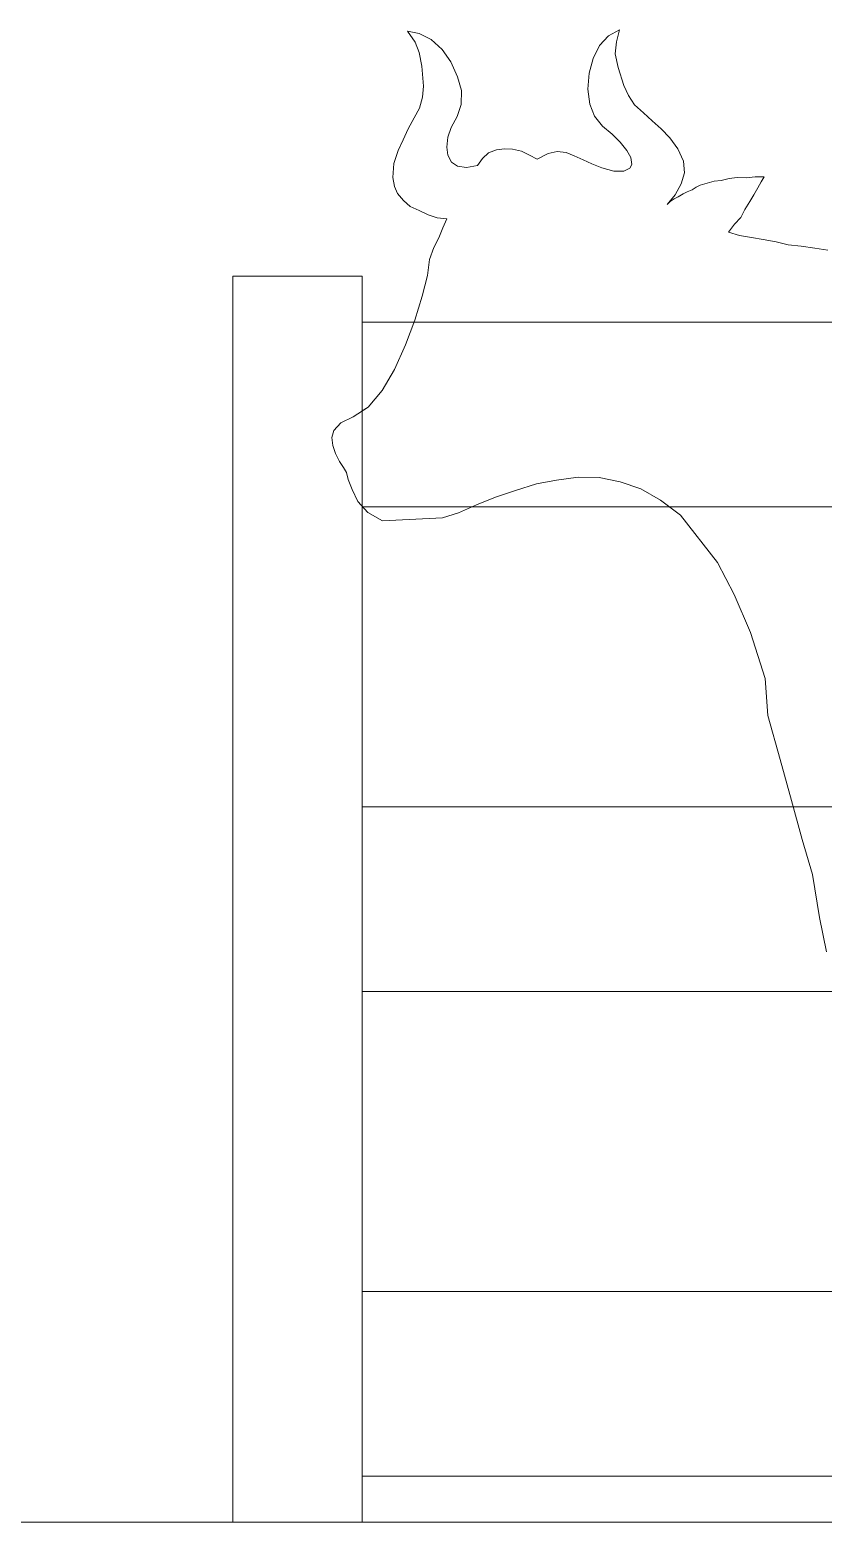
# Model space of a CAD drawing. Header units: millimetres. Extents: x 73 to 57768, y -40361 to 10065.
# Drawn here: x 31439.3 to 31525.3, y 1091.5 to 1253.1 of the extents above; entities that cross this region are included whole.
import ezdxf

# ---------------------------------------------------------------- set-up
doc = ezdxf.new("R2010")
doc.units = ezdxf.units.MM
doc.layers.add('pogled', color=7, linetype='Continuous', lineweight=5, true_color=0x8db1c3)

msp = doc.modelspace()

# ---------------------------------------------------------------- linework, layer by layer
at = {"layer": 'pogled'}
for p, q in [((31503.188, 1253.147), (31501.994, 1252.514)), ((31503.188, 1253.147), (31501.994, 1252.514)), ((31503.188, 1253.147), (31501.994, 1252.514)), ((31503.188, 1253.147), (31501.994, 1252.514)), ((31502.849, 1251.857), (31503.188, 1253.147)), ((31502.849, 1251.857), (31503.188, 1253.147)), ((31502.849, 1251.857), (31503.188, 1253.147)), ((31502.849, 1251.857), (31503.188, 1253.147)), ((31481.505, 1252.759), (31480.213, 1252.99)), ((31480.213, 1252.99), (31481.062, 1251.794)), ((31480.213, 1252.99), (31481.062, 1251.794)), ((31481.505, 1252.759), (31480.213, 1252.99)), ((31481.505, 1252.759), (31480.213, 1252.99)), ((31480.213, 1252.99), (31481.062, 1251.794)), ((31480.213, 1252.99), (31481.062, 1251.794)), ((31481.505, 1252.759), (31480.213, 1252.99)), ((31481.062, 1251.794), (31481.48, 1250.71)), ((31481.062, 1251.794), (31481.48, 1250.71)), ((31481.062, 1251.794), (31481.48, 1250.71)), ((31481.062, 1251.794), (31481.48, 1250.71)), ((31482.791, 1252.096), (31481.505, 1252.759)), ((31482.791, 1252.096), (31481.505, 1252.759)), ((31482.791, 1252.096), (31481.505, 1252.759)), ((31482.791, 1252.096), (31481.505, 1252.759)), ((31483.964, 1251.004), (31482.791, 1252.096)), ((31483.964, 1251.004), (31482.791, 1252.096)), ((31483.964, 1251.004), (31482.791, 1252.096)), ((31483.964, 1251.004), (31482.791, 1252.096)), ((31501.994, 1252.514), (31501.01, 1251.447)), ((31501.994, 1252.514), (31501.01, 1251.447)), ((31501.994, 1252.514), (31501.01, 1251.447)), ((31501.994, 1252.514), (31501.01, 1251.447)), ((31502.725, 1250.564), (31502.849, 1251.857)), ((31502.725, 1250.564), (31502.849, 1251.857)), ((31502.725, 1250.564), (31502.849, 1251.857)), ((31502.725, 1250.564), (31502.849, 1251.857)), ((31481.48, 1250.71), (31481.786, 1249.196)), ((31481.48, 1250.71), (31481.786, 1249.196)), ((31481.48, 1250.71), (31481.786, 1249.196)), ((31481.48, 1250.71), (31481.786, 1249.196)), ((31484.92, 1249.698), (31483.964, 1251.004)), ((31484.92, 1249.698), (31483.964, 1251.004)), ((31484.92, 1249.698), (31483.964, 1251.004)), ((31484.92, 1249.698), (31483.964, 1251.004)), ((31500.346, 1250.053), (31499.896, 1248.441)), ((31500.346, 1250.053), (31499.896, 1248.441)), ((31500.346, 1250.053), (31499.896, 1248.441)), ((31500.346, 1250.053), (31499.896, 1248.441)), ((31501.01, 1251.447), (31500.346, 1250.053)), ((31501.01, 1251.447), (31500.346, 1250.053)), ((31501.01, 1251.447), (31500.346, 1250.053)), ((31501.01, 1251.447), (31500.346, 1250.053)), ((31503.031, 1249.05), (31502.725, 1250.564)), ((31503.031, 1249.05), (31502.725, 1250.564)), ((31503.031, 1249.05), (31502.725, 1250.564)), ((31503.031, 1249.05), (31502.725, 1250.564)), ((31481.786, 1249.196), (31481.976, 1247.037)), ((31481.786, 1249.196), (31481.976, 1247.037)), ((31481.786, 1249.196), (31481.976, 1247.037)), ((31481.786, 1249.196), (31481.976, 1247.037)), ((31485.655, 1248.072), (31484.92, 1249.698)), ((31485.655, 1248.072), (31484.92, 1249.698)), ((31485.655, 1248.072), (31484.92, 1249.698)), ((31485.655, 1248.072), (31484.92, 1249.698)), ((31499.896, 1248.441), (31499.767, 1246.717)), ((31499.896, 1248.441), (31499.767, 1246.717)), ((31499.896, 1248.441), (31499.767, 1246.717)), ((31499.896, 1248.441), (31499.767, 1246.717)), ((31503.655, 1247.102), (31503.031, 1249.05)), ((31503.655, 1247.102), (31503.031, 1249.05)), ((31503.655, 1247.102), (31503.031, 1249.05)), ((31503.655, 1247.102), (31503.031, 1249.05)), ((31481.976, 1247.037), (31481.854, 1245.852)), ((31481.976, 1247.037), (31481.854, 1245.852)), ((31481.976, 1247.037), (31481.854, 1245.852)), ((31481.976, 1247.037), (31481.854, 1245.852)), ((31486.068, 1246.557), (31485.655, 1248.072)), ((31486.068, 1246.557), (31485.655, 1248.072)), ((31486.068, 1246.557), (31485.655, 1248.072)), ((31486.068, 1246.557), (31485.655, 1248.072)), ((31499.767, 1246.717), (31499.964, 1245.097)), ((31499.767, 1246.717), (31499.964, 1245.097)), ((31499.767, 1246.717), (31499.964, 1245.097)), ((31499.767, 1246.717), (31499.964, 1245.097)), ((31504.181, 1246.017), (31503.655, 1247.102)), ((31504.181, 1246.017), (31503.655, 1247.102)), ((31504.181, 1246.017), (31503.655, 1247.102)), ((31504.181, 1246.017), (31503.655, 1247.102)), ((31481.854, 1245.852), (31481.516, 1244.67)), ((31481.854, 1245.852), (31481.516, 1244.67)), ((31481.854, 1245.852), (31481.516, 1244.67)), ((31481.854, 1245.852), (31481.516, 1244.67)), ((31485.603, 1243.758), (31486.05, 1245.047)), ((31485.603, 1243.758), (31486.05, 1245.047)), ((31485.603, 1243.758), (31486.05, 1245.047)), ((31485.603, 1243.758), (31486.05, 1245.047)), ((31486.05, 1245.047), (31486.068, 1246.557)), ((31486.05, 1245.047), (31486.068, 1246.557)), ((31486.05, 1245.047), (31486.068, 1246.557)), ((31486.05, 1245.047), (31486.068, 1246.557)), ((31499.964, 1245.097), (31500.487, 1243.796)), ((31499.964, 1245.097), (31500.487, 1243.796)), ((31499.964, 1245.097), (31500.487, 1243.796)), ((31499.964, 1245.097), (31500.487, 1243.796)), ((31504.816, 1245.039), (31504.181, 1246.017)), ((31504.816, 1245.039), (31504.181, 1246.017)), ((31504.816, 1245.039), (31504.181, 1246.017)), ((31504.816, 1245.039), (31504.181, 1246.017)), ((31505.776, 1244.164), (31504.816, 1245.039)), ((31505.776, 1244.164), (31504.816, 1245.039)), ((31505.776, 1244.164), (31504.816, 1245.039)), ((31505.776, 1244.164), (31504.816, 1245.039)), ((31480.964, 1243.598), (31480.303, 1242.42)), ((31480.964, 1243.598), (31480.303, 1242.42)), ((31480.964, 1243.598), (31480.303, 1242.42)), ((31480.964, 1243.598), (31480.303, 1242.42)), ((31481.516, 1244.67), (31480.964, 1243.598)), ((31481.516, 1244.67), (31480.964, 1243.598)), ((31481.516, 1244.67), (31480.964, 1243.598)), ((31481.516, 1244.67), (31480.964, 1243.598)), ((31484.942, 1242.58), (31485.603, 1243.758)), ((31484.942, 1242.58), (31485.603, 1243.758)), ((31484.942, 1242.58), (31485.603, 1243.758)), ((31484.942, 1242.58), (31485.603, 1243.758)), ((31500.487, 1243.796), (31501.337, 1242.707)), ((31500.487, 1243.796), (31501.337, 1242.707)), ((31500.487, 1243.796), (31501.337, 1242.707)), ((31500.487, 1243.796), (31501.337, 1242.707)), ((31506.737, 1243.29), (31505.776, 1244.164)), ((31506.737, 1243.29), (31505.776, 1244.164)), ((31506.737, 1243.29), (31505.776, 1244.164)), ((31506.737, 1243.29), (31505.776, 1244.164)), ((31480.303, 1242.42), (31479.749, 1241.24)), ((31480.303, 1242.42), (31479.749, 1241.24)), ((31480.303, 1242.42), (31479.749, 1241.24)), ((31480.303, 1242.42), (31479.749, 1241.24)), ((31484.606, 1241.505), (31484.942, 1242.58)), ((31484.606, 1241.505), (31484.942, 1242.58)), ((31484.606, 1241.505), (31484.942, 1242.58)), ((31484.606, 1241.505), (31484.942, 1242.58)), ((31501.337, 1242.707), (31502.405, 1241.832)), ((31501.337, 1242.707), (31502.405, 1241.832)), ((31501.337, 1242.707), (31502.405, 1241.832)), ((31501.337, 1242.707), (31502.405, 1241.832)), ((31502.405, 1241.832), (31503.258, 1240.959)), ((31502.405, 1241.832), (31503.258, 1240.959)), ((31502.405, 1241.832), (31503.258, 1240.959)), ((31502.405, 1241.832), (31503.258, 1240.959)), ((31507.697, 1242.416), (31506.737, 1243.29)), ((31507.697, 1242.416), (31506.737, 1243.29)), ((31507.697, 1242.416), (31506.737, 1243.29)), ((31507.697, 1242.416), (31506.737, 1243.29)), ((31508.656, 1241.434), (31507.697, 1242.416)), ((31508.656, 1241.434), (31507.697, 1242.416)), ((31508.656, 1241.434), (31507.697, 1242.416)), ((31508.656, 1241.434), (31507.697, 1242.416)), ((31479.749, 1241.24), (31479.196, 1240.06)), ((31479.749, 1241.24), (31479.196, 1240.06)), ((31479.749, 1241.24), (31479.196, 1240.06)), ((31479.749, 1241.24), (31479.196, 1240.06)), ((31484.485, 1240.428), (31484.606, 1241.505)), ((31484.485, 1240.428), (31484.606, 1241.505)), ((31484.485, 1240.428), (31484.606, 1241.505)), ((31484.485, 1240.428), (31484.606, 1241.505)), ((31484.583, 1239.564), (31484.485, 1240.428)), ((31484.583, 1239.564), (31484.485, 1240.428)), ((31484.583, 1239.564), (31484.485, 1240.428)), ((31484.583, 1239.564), (31484.485, 1240.428)), ((31490.738, 1240.246), (31489.874, 1240.148)), ((31490.738, 1240.246), (31489.874, 1240.148)), ((31490.738, 1240.246), (31489.874, 1240.148)), ((31490.738, 1240.246), (31489.874, 1240.148)), ((31491.601, 1240.235), (31490.738, 1240.246)), ((31491.601, 1240.235), (31490.738, 1240.246)), ((31491.601, 1240.235), (31490.738, 1240.246)), ((31491.601, 1240.235), (31490.738, 1240.246)), ((31492.569, 1240.008), (31491.601, 1240.235)), ((31492.569, 1240.008), (31491.601, 1240.235)), ((31492.569, 1240.008), (31491.601, 1240.235)), ((31492.569, 1240.008), (31491.601, 1240.235)), ((31503.258, 1240.959), (31504.002, 1240.087)), ((31503.258, 1240.959), (31504.002, 1240.087)), ((31503.258, 1240.959), (31504.002, 1240.087)), ((31503.258, 1240.959), (31504.002, 1240.087)), ((31509.504, 1240.237), (31508.656, 1241.434)), ((31509.504, 1240.237), (31508.656, 1241.434)), ((31509.504, 1240.237), (31508.656, 1241.434)), ((31509.504, 1240.237), (31508.656, 1241.434)), ((31510.136, 1238.935), (31509.504, 1240.237)), ((31510.136, 1238.935), (31509.504, 1240.237)), ((31510.136, 1238.935), (31509.504, 1240.237)), ((31510.136, 1238.935), (31509.504, 1240.237)), ((31478.748, 1238.663), (31478.622, 1237.155)), ((31478.748, 1238.663), (31478.622, 1237.155)), ((31478.748, 1238.663), (31478.622, 1237.155)), ((31478.748, 1238.663), (31478.622, 1237.155)), ((31479.196, 1240.06), (31478.748, 1238.663)), ((31479.196, 1240.06), (31478.748, 1238.663)), ((31479.196, 1240.06), (31478.748, 1238.663)), ((31479.196, 1240.06), (31478.748, 1238.663)), ((31485.005, 1238.804), (31484.583, 1239.564)), ((31485.005, 1238.804), (31484.583, 1239.564)), ((31485.005, 1238.804), (31484.583, 1239.564)), ((31485.005, 1238.804), (31484.583, 1239.564)), ((31485.647, 1238.365), (31485.005, 1238.804)), ((31485.647, 1238.365), (31485.005, 1238.804)), ((31485.647, 1238.365), (31485.005, 1238.804)), ((31485.647, 1238.365), (31485.005, 1238.804)), ((31488.353, 1239.196), (31487.805, 1238.447)), ((31488.353, 1239.196), (31487.805, 1238.447)), ((31488.353, 1239.196), (31487.805, 1238.447)), ((31488.353, 1239.196), (31487.805, 1238.447)), ((31489.008, 1239.835), (31488.353, 1239.196)), ((31489.008, 1239.835), (31488.353, 1239.196)), ((31489.008, 1239.835), (31488.353, 1239.196)), ((31489.008, 1239.835), (31488.353, 1239.196)), ((31489.874, 1240.148), (31489.008, 1239.835)), ((31489.874, 1240.148), (31489.008, 1239.835)), ((31489.874, 1240.148), (31489.008, 1239.835)), ((31489.874, 1240.148), (31489.008, 1239.835)), ((31493.426, 1239.566), (31492.569, 1240.008)), ((31493.426, 1239.566), (31492.569, 1240.008)), ((31493.426, 1239.566), (31492.569, 1240.008)), ((31493.426, 1239.566), (31492.569, 1240.008)), ((31494.284, 1239.125), (31493.426, 1239.566)), ((31494.284, 1239.125), (31493.426, 1239.566)), ((31494.284, 1239.125), (31493.426, 1239.566)), ((31494.284, 1239.125), (31493.426, 1239.566)), ((31495.478, 1239.758), (31494.284, 1239.125)), ((31495.478, 1239.758), (31494.284, 1239.125)), ((31495.478, 1239.758), (31494.284, 1239.125)), ((31495.478, 1239.758), (31494.284, 1239.125)), ((31496.451, 1239.962), (31495.478, 1239.758)), ((31496.451, 1239.962), (31495.478, 1239.758)), ((31496.451, 1239.962), (31495.478, 1239.758)), ((31496.451, 1239.962), (31495.478, 1239.758)), ((31497.42, 1239.842), (31496.451, 1239.962)), ((31497.42, 1239.842), (31496.451, 1239.962)), ((31497.42, 1239.842), (31496.451, 1239.962)), ((31497.42, 1239.842), (31496.451, 1239.962)), ((31498.279, 1239.508), (31497.42, 1239.842)), ((31498.279, 1239.508), (31497.42, 1239.842)), ((31498.279, 1239.508), (31497.42, 1239.842)), ((31498.279, 1239.508), (31497.42, 1239.842)), ((31499.244, 1239.065), (31498.279, 1239.508)), ((31499.244, 1239.065), (31498.279, 1239.508)), ((31499.244, 1239.065), (31498.279, 1239.508)), ((31499.244, 1239.065), (31498.279, 1239.508)), ((31500.21, 1238.623), (31499.244, 1239.065)), ((31500.21, 1238.623), (31499.244, 1239.065)), ((31500.21, 1238.623), (31499.244, 1239.065)), ((31500.21, 1238.623), (31499.244, 1239.065)), ((31501.283, 1238.178), (31500.21, 1238.623)), ((31501.283, 1238.178), (31500.21, 1238.623)), ((31501.283, 1238.178), (31500.21, 1238.623)), ((31501.283, 1238.178), (31500.21, 1238.623)), ((31504.002, 1240.087), (31504.424, 1239.327)), ((31504.002, 1240.087), (31504.424, 1239.327)), ((31504.002, 1240.087), (31504.424, 1239.327)), ((31504.002, 1240.087), (31504.424, 1239.327)), ((31504.523, 1238.571), (31504.302, 1238.142)), ((31504.523, 1238.571), (31504.302, 1238.142)), ((31504.523, 1238.571), (31504.302, 1238.142)), ((31504.523, 1238.571), (31504.302, 1238.142)), ((31504.424, 1239.327), (31504.523, 1238.571)), ((31504.424, 1239.327), (31504.523, 1238.571)), ((31504.424, 1239.327), (31504.523, 1238.571)), ((31504.424, 1239.327), (31504.523, 1238.571)), ((31510.228, 1237.64), (31510.136, 1238.935)), ((31510.228, 1237.64), (31510.136, 1238.935)), ((31510.228, 1237.64), (31510.136, 1238.935)), ((31510.228, 1237.64), (31510.136, 1238.935)), ((31478.622, 1237.155), (31478.826, 1236.182)), ((31478.622, 1237.155), (31478.826, 1236.182)), ((31478.622, 1237.155), (31478.826, 1236.182)), ((31478.622, 1237.155), (31478.826, 1236.182)), ((31486.616, 1238.246), (31485.647, 1238.365)), ((31486.616, 1238.246), (31485.647, 1238.365)), ((31486.616, 1238.246), (31485.647, 1238.365)), ((31486.616, 1238.246), (31485.647, 1238.365)), ((31487.805, 1238.447), (31486.616, 1238.246)), ((31487.805, 1238.447), (31486.616, 1238.246)), ((31487.805, 1238.447), (31486.616, 1238.246)), ((31487.805, 1238.447), (31486.616, 1238.246)), ((31502.573, 1237.839), (31501.283, 1238.178)), ((31502.573, 1237.839), (31501.283, 1238.178)), ((31502.573, 1237.839), (31501.283, 1238.178)), ((31502.573, 1237.839), (31501.283, 1238.178)), ((31503.651, 1237.826), (31502.573, 1237.839)), ((31503.651, 1237.826), (31502.573, 1237.839)), ((31503.651, 1237.826), (31502.573, 1237.839)), ((31503.651, 1237.826), (31502.573, 1237.839)), ((31504.302, 1238.142), (31503.651, 1237.826)), ((31504.302, 1238.142), (31503.651, 1237.826)), ((31504.302, 1238.142), (31503.651, 1237.826)), ((31504.302, 1238.142), (31503.651, 1237.826)), ((31509.89, 1236.458), (31510.228, 1237.64)), ((31509.89, 1236.458), (31510.228, 1237.64)), ((31509.89, 1236.458), (31510.228, 1237.64)), ((31509.89, 1236.458), (31510.228, 1237.64)), ((31515.074, 1237.043), (31514.209, 1236.837)), ((31515.074, 1237.043), (31514.209, 1236.837)), ((31515.074, 1237.043), (31514.209, 1236.837)), ((31515.074, 1237.043), (31514.209, 1236.837)), ((31515.938, 1237.14), (31515.074, 1237.043)), ((31515.938, 1237.14), (31515.074, 1237.043)), ((31515.938, 1237.14), (31515.074, 1237.043)), ((31515.938, 1237.14), (31515.074, 1237.043)), ((31516.909, 1237.129), (31515.938, 1237.14)), ((31516.909, 1237.129), (31515.938, 1237.14)), ((31516.909, 1237.129), (31515.938, 1237.14)), ((31516.909, 1237.129), (31515.938, 1237.14)), ((31517.881, 1237.225), (31516.909, 1237.129)), ((31517.881, 1237.225), (31516.909, 1237.129)), ((31517.881, 1237.225), (31516.909, 1237.129)), ((31517.881, 1237.225), (31516.909, 1237.129)), ((31518.851, 1237.213), (31517.881, 1237.225)), ((31518.851, 1237.213), (31517.881, 1237.225)), ((31518.851, 1237.213), (31517.881, 1237.225)), ((31518.851, 1237.213), (31517.881, 1237.225)), ((31518.521, 1236.678), (31518.851, 1237.213)), ((31518.521, 1236.678), (31518.851, 1237.213)), ((31518.521, 1236.678), (31518.851, 1237.213)), ((31518.521, 1236.678), (31518.851, 1237.213)), ((31478.826, 1236.182), (31479.141, 1235.423)), ((31478.826, 1236.182), (31479.141, 1235.423)), ((31478.826, 1236.182), (31479.141, 1235.423)), ((31478.826, 1236.182), (31479.141, 1235.423)), ((31479.141, 1235.423), (31479.779, 1234.661)), ((31479.141, 1235.423), (31479.779, 1234.661)), ((31479.141, 1235.423), (31479.779, 1234.661)), ((31479.141, 1235.423), (31479.779, 1234.661)), ((31509.229, 1235.279), (31509.89, 1236.458)), ((31509.229, 1235.279), (31509.89, 1236.458)), ((31509.229, 1235.279), (31509.89, 1236.458)), ((31509.229, 1235.279), (31509.89, 1236.458)), ((31510.093, 1235.377), (31509.55, 1235.06)), ((31510.093, 1235.377), (31509.55, 1235.06)), ((31510.093, 1235.377), (31509.55, 1235.06)), ((31510.093, 1235.377), (31509.55, 1235.06)), ((31510.527, 1235.587), (31510.093, 1235.377)), ((31510.527, 1235.587), (31510.093, 1235.377)), ((31510.527, 1235.587), (31510.093, 1235.377)), ((31510.527, 1235.587), (31510.093, 1235.377)), ((31511.069, 1235.796), (31510.527, 1235.587)), ((31511.069, 1235.796), (31510.527, 1235.587)), ((31511.069, 1235.796), (31510.527, 1235.587)), ((31511.069, 1235.796), (31510.527, 1235.587)), ((31511.504, 1236.115), (31511.069, 1235.796)), ((31511.504, 1236.115), (31511.069, 1235.796)), ((31511.504, 1236.115), (31511.069, 1235.796)), ((31511.504, 1236.115), (31511.069, 1235.796)), ((31511.938, 1236.325), (31511.504, 1236.115)), ((31511.938, 1236.325), (31511.504, 1236.115)), ((31511.938, 1236.325), (31511.504, 1236.115)), ((31511.938, 1236.325), (31511.504, 1236.115)), ((31512.695, 1236.532), (31511.938, 1236.325)), ((31512.695, 1236.532), (31511.938, 1236.325)), ((31512.695, 1236.532), (31511.938, 1236.325)), ((31512.695, 1236.532), (31511.938, 1236.325)), ((31513.453, 1236.739), (31512.695, 1236.532)), ((31513.453, 1236.739), (31512.695, 1236.532)), ((31513.453, 1236.739), (31512.695, 1236.532)), ((31513.453, 1236.739), (31512.695, 1236.532)), ((31514.209, 1236.837), (31513.453, 1236.739)), ((31514.209, 1236.837), (31513.453, 1236.739)), ((31514.209, 1236.837), (31513.453, 1236.739)), ((31514.209, 1236.837), (31513.453, 1236.739)), ((31517.75, 1235.285), (31518.19, 1236.035)), ((31517.75, 1235.285), (31518.19, 1236.035)), ((31517.75, 1235.285), (31518.19, 1236.035)), ((31517.75, 1235.285), (31518.19, 1236.035)), ((31518.19, 1236.035), (31518.521, 1236.678)), ((31518.19, 1236.035), (31518.521, 1236.678)), ((31518.19, 1236.035), (31518.521, 1236.678)), ((31518.19, 1236.035), (31518.521, 1236.678)), ((31479.779, 1234.661), (31480.526, 1234.005)), ((31479.779, 1234.661), (31480.526, 1234.005)), ((31479.779, 1234.661), (31480.526, 1234.005)), ((31479.779, 1234.661), (31480.526, 1234.005)), ((31480.526, 1234.005), (31481.491, 1233.562)), ((31480.526, 1234.005), (31481.491, 1233.562)), ((31480.526, 1234.005), (31481.491, 1233.562)), ((31480.526, 1234.005), (31481.491, 1233.562)), ((31508.354, 1234.211), (31509.229, 1235.279)), ((31508.354, 1234.211), (31509.229, 1235.279)), ((31508.354, 1234.211), (31509.229, 1235.279)), ((31508.354, 1234.211), (31509.229, 1235.279)), ((31508.681, 1234.531), (31508.354, 1234.211)), ((31508.681, 1234.531), (31508.354, 1234.211)), ((31508.681, 1234.531), (31508.354, 1234.211)), ((31508.681, 1234.531), (31508.354, 1234.211)), ((31509.116, 1234.849), (31508.681, 1234.531)), ((31509.116, 1234.849), (31508.681, 1234.531)), ((31509.116, 1234.849), (31508.681, 1234.531)), ((31509.116, 1234.849), (31508.681, 1234.531)), ((31509.55, 1235.06), (31509.116, 1234.849)), ((31509.55, 1235.06), (31509.116, 1234.849)), ((31509.55, 1235.06), (31509.116, 1234.849)), ((31509.55, 1235.06), (31509.116, 1234.849)), ((31516.76, 1233.679), (31517.309, 1234.535)), ((31516.76, 1233.679), (31517.309, 1234.535)), ((31516.76, 1233.679), (31517.309, 1234.535)), ((31516.76, 1233.679), (31517.309, 1234.535)), ((31517.309, 1234.535), (31517.75, 1235.285)), ((31517.309, 1234.535), (31517.75, 1235.285)), ((31517.309, 1234.535), (31517.75, 1235.285)), ((31517.309, 1234.535), (31517.75, 1235.285)), ((31481.491, 1233.562), (31482.456, 1233.119)), ((31481.491, 1233.562), (31482.456, 1233.119)), ((31481.491, 1233.562), (31482.456, 1233.119)), ((31481.491, 1233.562), (31482.456, 1233.119)), ((31482.456, 1233.119), (31483.423, 1232.784)), ((31482.456, 1233.119), (31483.423, 1232.784)), ((31482.456, 1233.119), (31483.423, 1232.784)), ((31482.456, 1233.119), (31483.423, 1232.784)), ((31483.423, 1232.784), (31484.5, 1232.663)), ((31483.423, 1232.784), (31484.5, 1232.663)), ((31483.423, 1232.784), (31484.5, 1232.663)), ((31483.423, 1232.784), (31484.5, 1232.663)), ((31484.5, 1232.663), (31484.057, 1231.697)), ((31484.5, 1232.663), (31484.057, 1231.697)), ((31484.5, 1232.663), (31484.057, 1231.697)), ((31484.5, 1232.663), (31484.057, 1231.697)), ((31515.662, 1232.075), (31516.318, 1232.822)), ((31515.662, 1232.075), (31516.318, 1232.822)), ((31515.662, 1232.075), (31516.318, 1232.822)), ((31515.662, 1232.075), (31516.318, 1232.822)), ((31516.318, 1232.822), (31516.76, 1233.679)), ((31516.318, 1232.822), (31516.76, 1233.679)), ((31516.318, 1232.822), (31516.76, 1233.679)), ((31516.318, 1232.822), (31516.76, 1233.679)), ((31483.613, 1230.624), (31483.061, 1229.552)), ((31483.613, 1230.624), (31483.061, 1229.552)), ((31483.613, 1230.624), (31483.061, 1229.552)), ((31483.613, 1230.624), (31483.061, 1229.552)), ((31484.057, 1231.697), (31483.613, 1230.624)), ((31484.057, 1231.697), (31483.613, 1230.624)), ((31484.057, 1231.697), (31483.613, 1230.624)), ((31484.057, 1231.697), (31483.613, 1230.624)), ((31515.005, 1231.22), (31515.662, 1232.075)), ((31515.005, 1231.22), (31515.662, 1232.075)), ((31515.005, 1231.22), (31515.662, 1232.075)), ((31515.005, 1231.22), (31515.662, 1232.075)), ((31516.187, 1230.882), (31515.005, 1231.22)), ((31516.187, 1230.882), (31515.005, 1231.22)), ((31516.187, 1230.882), (31515.005, 1231.22)), ((31516.187, 1230.882), (31515.005, 1231.22)), ((31517.478, 1230.651), (31516.187, 1230.882)), ((31517.478, 1230.651), (31516.187, 1230.882)), ((31517.478, 1230.651), (31516.187, 1230.882)), ((31517.478, 1230.651), (31516.187, 1230.882)), ((31518.77, 1230.42), (31517.478, 1230.651)), ((31518.77, 1230.42), (31517.478, 1230.651)), ((31518.77, 1230.42), (31517.478, 1230.651)), ((31518.77, 1230.42), (31517.478, 1230.651)), ((31483.061, 1229.552), (31482.614, 1228.263)), ((31483.061, 1229.552), (31482.614, 1228.263)), ((31483.061, 1229.552), (31482.614, 1228.263)), ((31483.061, 1229.552), (31482.614, 1228.263)), ((31520.169, 1230.187), (31518.77, 1230.42)), ((31520.169, 1230.187), (31518.77, 1230.42)), ((31520.169, 1230.187), (31518.77, 1230.42)), ((31520.169, 1230.187), (31518.77, 1230.42)), ((31521.459, 1229.848), (31520.169, 1230.187)), ((31521.459, 1229.848), (31520.169, 1230.187)), ((31521.459, 1229.848), (31520.169, 1230.187)), ((31521.459, 1229.848), (31520.169, 1230.187)), ((31522.86, 1229.724), (31521.459, 1229.848)), ((31522.86, 1229.724), (31521.459, 1229.848)), ((31522.86, 1229.724), (31521.459, 1229.848)), ((31522.86, 1229.724), (31521.459, 1229.848)), ((31524.367, 1229.49), (31522.86, 1229.724)), ((31524.367, 1229.49), (31522.86, 1229.724)), ((31524.367, 1229.49), (31522.86, 1229.724)), ((31524.367, 1229.49), (31522.86, 1229.724)), ((31525.766, 1229.258), (31524.367, 1229.49)), ((31525.766, 1229.258), (31524.367, 1229.49)), ((31525.766, 1229.258), (31524.367, 1229.49)), ((31525.766, 1229.258), (31524.367, 1229.49)), ((31482.614, 1228.263), (31482.378, 1226.541)), ((31482.614, 1228.263), (31482.378, 1226.541)), ((31482.614, 1228.263), (31482.378, 1226.541)), ((31482.614, 1228.263), (31482.378, 1226.541)), ((31482.378, 1226.541), (31481.812, 1224.283)), ((31482.378, 1226.541), (31481.812, 1224.283)), ((31482.378, 1226.541), (31481.812, 1224.283)), ((31482.378, 1226.541), (31481.812, 1224.283)), ((31481.812, 1224.283), (31481.026, 1221.704)), ((31481.812, 1224.283), (31481.026, 1221.704)), ((31481.812, 1224.283), (31481.026, 1221.704)), ((31481.812, 1224.283), (31481.026, 1221.704)), ((31481.026, 1221.704), (31480.023, 1219.019)), ((31481.026, 1221.704), (31480.023, 1219.019)), ((31481.026, 1221.704), (31480.023, 1219.019)), ((31481.026, 1221.704), (31480.023, 1219.019)), ((31480.023, 1219.019), (31478.805, 1216.338)), ((31480.023, 1219.019), (31478.805, 1216.338)), ((31480.023, 1219.019), (31478.805, 1216.338)), ((31480.023, 1219.019), (31478.805, 1216.338)), ((31478.805, 1216.338), (31477.484, 1214.088)), ((31478.805, 1216.338), (31477.484, 1214.088)), ((31478.805, 1216.338), (31477.484, 1214.088)), ((31478.805, 1216.338), (31477.484, 1214.088)), ((31477.484, 1214.088), (31475.952, 1212.273)), ((31477.484, 1214.088), (31475.952, 1212.273)), ((31477.484, 1214.088), (31475.952, 1212.273)), ((31477.484, 1214.088), (31475.952, 1212.273)), ((31474.322, 1211.214), (31473.02, 1210.583)), ((31474.322, 1211.214), (31473.02, 1210.583)), ((31474.322, 1211.214), (31473.02, 1210.583)), ((31474.322, 1211.214), (31473.02, 1210.583)), ((31475.952, 1212.273), (31474.322, 1211.214)), ((31475.952, 1212.273), (31474.322, 1211.214)), ((31475.952, 1212.273), (31474.322, 1211.214)), ((31475.952, 1212.273), (31475.303, 1211.852)), ((31472.255, 1209.729), (31472.03, 1208.977)), ((31472.255, 1209.729), (31472.03, 1208.977)), ((31472.255, 1209.729), (31472.03, 1208.977)), ((31472.255, 1209.729), (31472.03, 1208.977)), ((31473.02, 1210.583), (31472.255, 1209.729)), ((31473.02, 1210.583), (31472.255, 1209.729)), ((31473.02, 1210.583), (31472.255, 1209.729)), ((31473.02, 1210.583), (31472.255, 1209.729)), ((31472.03, 1208.977), (31472.127, 1208.113)), ((31472.03, 1208.977), (31472.127, 1208.113)), ((31472.03, 1208.977), (31472.127, 1208.113)), ((31472.03, 1208.977), (31472.127, 1208.113)), ((31472.127, 1208.113), (31472.441, 1207.246)), ((31472.127, 1208.113), (31472.441, 1207.246)), ((31472.127, 1208.113), (31472.441, 1207.246)), ((31472.127, 1208.113), (31472.441, 1207.246)), ((31472.441, 1207.246), (31472.862, 1206.378)), ((31472.441, 1207.246), (31472.862, 1206.378)), ((31472.441, 1207.246), (31472.862, 1206.378)), ((31472.441, 1207.246), (31472.862, 1206.378)), ((31472.862, 1206.378), (31473.285, 1205.726)), ((31472.862, 1206.378), (31473.285, 1205.726)), ((31472.862, 1206.378), (31473.285, 1205.726)), ((31472.862, 1206.378), (31473.285, 1205.726)), ((31473.285, 1205.726), (31473.602, 1205.183)), ((31473.285, 1205.726), (31473.602, 1205.183)), ((31473.285, 1205.726), (31473.602, 1205.183)), ((31473.285, 1205.726), (31473.602, 1205.183)), ((31473.602, 1205.183), (31473.809, 1204.426)), ((31473.602, 1205.183), (31473.809, 1204.426)), ((31473.602, 1205.183), (31473.809, 1204.426)), ((31473.602, 1205.183), (31473.809, 1204.426)), ((31496.349, 1204.372), (31498.725, 1204.667)), ((31496.349, 1204.372), (31498.725, 1204.667)), ((31496.349, 1204.372), (31498.725, 1204.667)), ((31496.349, 1204.372), (31498.725, 1204.667)), ((31498.725, 1204.667), (31500.99, 1204.64)), ((31498.725, 1204.667), (31500.99, 1204.64)), ((31498.725, 1204.667), (31500.99, 1204.64)), ((31498.725, 1204.667), (31500.99, 1204.64)), ((31500.99, 1204.64), (31503.249, 1204.182)), ((31500.99, 1204.64), (31503.249, 1204.182)), ((31500.99, 1204.64), (31503.249, 1204.182)), ((31500.99, 1204.64), (31503.249, 1204.182)), ((31473.809, 1204.426), (31474.227, 1203.342)), ((31473.809, 1204.426), (31474.227, 1203.342)), ((31473.809, 1204.426), (31474.227, 1203.342)), ((31473.809, 1204.426), (31474.227, 1203.342)), ((31474.227, 1203.342), (31474.859, 1202.041)), ((31474.227, 1203.342), (31474.859, 1202.041)), ((31474.227, 1203.342), (31474.859, 1202.041)), ((31474.227, 1203.342), (31474.859, 1202.041)), ((31489.748, 1202.51), (31491.914, 1203.239)), ((31489.748, 1202.51), (31491.914, 1203.239)), ((31489.748, 1202.51), (31491.914, 1203.239)), ((31489.748, 1202.51), (31491.914, 1203.239)), ((31491.914, 1203.239), (31494.187, 1203.967)), ((31491.914, 1203.239), (31494.187, 1203.967)), ((31491.914, 1203.239), (31494.187, 1203.967)), ((31491.914, 1203.239), (31494.187, 1203.967)), ((31494.187, 1203.967), (31496.349, 1204.372)), ((31494.187, 1203.967), (31496.349, 1204.372)), ((31494.187, 1203.967), (31496.349, 1204.372)), ((31494.187, 1203.967), (31496.349, 1204.372)), ((31503.249, 1204.182), (31505.505, 1203.4)), ((31503.249, 1204.182), (31505.505, 1203.4)), ((31503.249, 1204.182), (31505.505, 1203.4)), ((31503.249, 1204.182), (31505.505, 1203.4)), ((31505.505, 1203.4), (31507.647, 1202.188)), ((31505.505, 1203.4), (31507.647, 1202.188)), ((31505.505, 1203.4), (31507.647, 1202.188)), ((31505.505, 1203.4), (31507.647, 1202.188)), ((31474.859, 1202.041), (31475.923, 1200.841)), ((31474.859, 1202.041), (31475.923, 1200.841)), ((31474.859, 1202.041), (31475.923, 1200.841)), ((31474.859, 1202.041), (31475.923, 1200.841)), ((31485.737, 1200.832), (31487.689, 1201.671)), ((31485.737, 1200.832), (31487.689, 1201.671)), ((31485.737, 1200.832), (31487.689, 1201.671)), ((31485.737, 1200.832), (31487.689, 1201.671)), ((31487.689, 1201.671), (31489.748, 1202.51)), ((31487.689, 1201.671), (31489.748, 1202.51)), ((31487.689, 1201.671), (31489.748, 1202.51)), ((31487.689, 1201.671), (31489.748, 1202.51)), ((31507.647, 1202.188), (31509.785, 1200.545)), ((31507.647, 1202.188), (31509.785, 1200.545)), ((31507.647, 1202.188), (31509.785, 1200.545)), ((31507.647, 1202.188), (31509.785, 1200.545)), ((31475.923, 1200.841), (31477.53, 1199.959)), ((31475.923, 1200.841), (31477.53, 1199.959)), ((31475.923, 1200.841), (31477.53, 1199.959)), ((31475.923, 1200.841), (31477.53, 1199.959)), ((31484.005, 1200.26), (31477.53, 1199.959)), ((31484.005, 1200.26), (31477.53, 1199.959)), ((31484.005, 1200.26), (31477.53, 1199.959)), ((31484.005, 1200.26), (31477.53, 1199.959)), ((31484.005, 1200.26), (31485.737, 1200.832)), ((31484.005, 1200.26), (31485.737, 1200.832)), ((31484.005, 1200.26), (31485.737, 1200.832)), ((31484.005, 1200.26), (31485.737, 1200.832)), ((31513.822, 1195.427), (31509.785, 1200.545)), ((31513.822, 1195.427), (31509.785, 1200.545)), ((31513.822, 1195.427), (31509.785, 1200.545)), ((31513.822, 1195.427), (31509.785, 1200.545)), ((31513.822, 1195.427), (31515.614, 1191.955)), ((31513.822, 1195.427), (31515.614, 1191.955)), ((31513.822, 1195.427), (31515.614, 1191.955)), ((31513.822, 1195.427), (31515.614, 1191.955)), ((31515.614, 1191.955), (31517.398, 1187.835)), ((31515.614, 1191.955), (31517.398, 1187.835)), ((31515.614, 1191.955), (31517.398, 1187.835)), ((31515.614, 1191.955), (31517.398, 1187.835)), ((31517.398, 1187.835), (31518.956, 1182.855)), ((31517.398, 1187.835), (31518.956, 1182.855)), ((31517.398, 1187.835), (31518.956, 1182.855)), ((31517.398, 1187.835), (31518.956, 1182.855)), ((31518.956, 1182.855), (31519.243, 1178.849)), ((31518.956, 1182.855), (31519.243, 1178.849)), ((31518.956, 1182.855), (31519.243, 1178.849)), ((31518.956, 1182.855), (31519.243, 1178.849)), ((31519.243, 1178.849), (31520.588, 1174.088)), ((31519.243, 1178.849), (31520.588, 1174.088)), ((31519.243, 1178.849), (31520.588, 1174.088)), ((31519.243, 1178.849), (31520.588, 1174.088)), ((31520.588, 1174.088), (31521.829, 1169.651)), ((31520.588, 1174.088), (31521.829, 1169.651)), ((31520.588, 1174.088), (31521.829, 1169.651)), ((31520.588, 1174.088), (31521.829, 1169.651)), ((31521.829, 1169.651), (31522.965, 1165.431)), ((31521.829, 1169.651), (31522.965, 1165.431)), ((31521.829, 1169.651), (31522.965, 1165.431)), ((31521.829, 1169.651), (31522.965, 1165.431)), ((31522.965, 1165.431), (31524.106, 1161.643)), ((31522.965, 1165.431), (31524.106, 1161.643)), ((31522.965, 1165.431), (31524.106, 1161.643)), ((31522.965, 1165.431), (31524.106, 1161.643)), ((31524.106, 1161.643), (31524.876, 1156.961)), ((31524.106, 1161.643), (31524.876, 1156.961)), ((31524.106, 1161.643), (31524.876, 1156.961)), ((31524.106, 1161.643), (31524.876, 1156.961)), ((31524.876, 1156.961), (31525.63, 1153.256)), ((31524.876, 1156.961), (31525.63, 1153.256)), ((31524.876, 1156.961), (31525.63, 1153.256)), ((31524.876, 1156.961), (31525.63, 1153.256))]:
    msp.add_line(p, q, dxfattribs=at)
for points in [[(31461.303, 1091.456), (31461.303, 1226.456)], [(31461.303, 1226.456), (31475.303, 1226.456)], [(31475.303, 1091.456), (31475.303, 1226.456)], [(31475.303, 1221.456), (31610.817, 1221.456)], [(31475.303, 1201.456), (31610.817, 1201.456)], [(31475.303, 1168.956), (31610.817, 1168.956)], [(31475.303, 1148.956), (31610.817, 1148.956)], [(31475.303, 1116.456), (31610.817, 1116.456)], [(31475.303, 1096.456), (31610.817, 1096.456)]]:
    msp.add_lwpolyline(points, dxfattribs=at)
at = {"layer": 'pogled', "ltscale": 5}
msp.add_lwpolyline([(32046.514, 1091.456), (31486.514, 1091.456), (31239.257, 1091.456)], dxfattribs=at)

doc.saveas('drawing.dxf')
